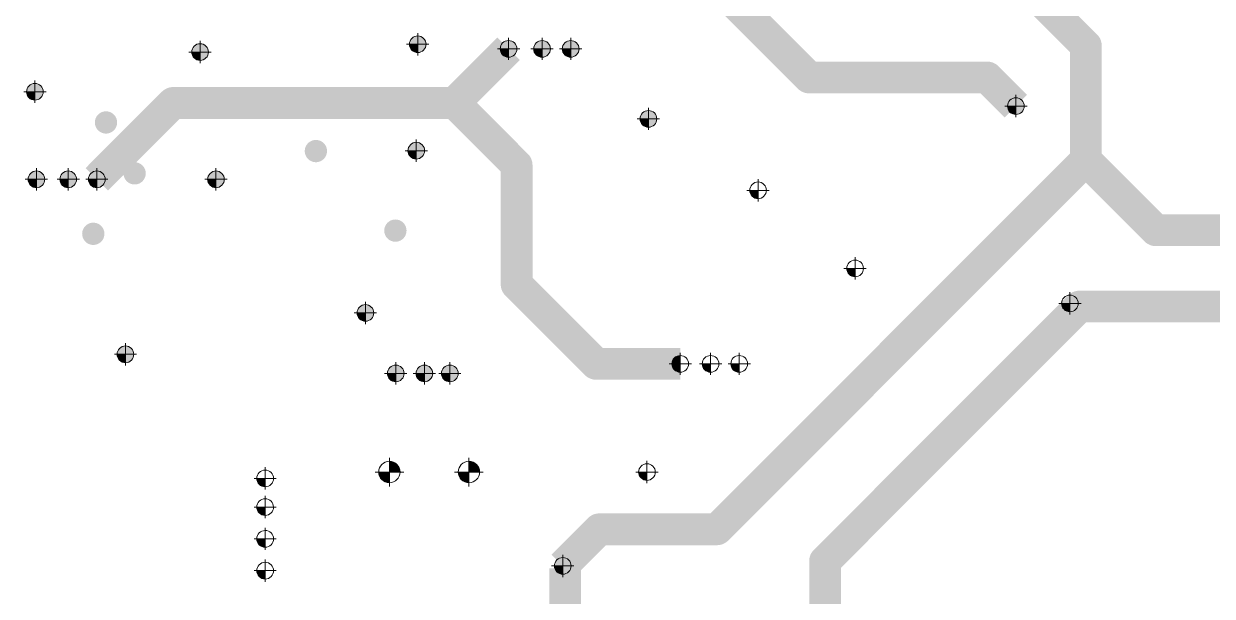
# Model space of a CAD drawing. Header units: millimetres. Extents: x 1557 to 2774, y 1107 to 1474.
# Drawn here: x 2131.71 to 2169.08, y 1407.09 to 1425.08 of the extents above; entities that cross this region are included whole.
import ezdxf

# ---------------------------------------------------------------- set-up
doc = ezdxf.new("R2010")
doc.units = ezdxf.units.MM
for name, color, linetype in [('MidLayer1', 16, 'Continuous'), ('PDF _Геометрия', 7, 'Continuous'), ('PDF _Сплошная заливка', 7, 'Continuous'), ('ViaHoleLayer', 16, 'Continuous')]:
    doc.layers.add(name, color=color, linetype=linetype)

msp = doc.modelspace()

# ---------------------------------------------------------------- hatches: boundary and pattern name
at = {"layer": 'PDF _Сплошная заливка', "true_color": 0xf5f5f5}
h = msp.add_hatch(color=7, dxfattribs=at)
h.dxf.hatch_style = 1
h.paths.add_polyline_path([(2150.84, 1435.328), (2149.715, 1435.328, 0.414158), (2150.84, 1434.203)])
h.paths.add_polyline_path([(2150.84, 1436.453, 0.414158), (2149.715, 1435.328), (2150.84, 1435.328)])
h.paths.add_polyline_path([(2150.206, 1432.757), (2150.206, 1432.495), (2150.468, 1432.495, 0.414315)])
h.paths.add_polyline_path([(2150.206, 1432.757, 0.414315), (2149.943, 1432.495), (2150.206, 1432.495)])
h.paths.add_polyline_path([(2150.468, 1432.495), (2150.206, 1432.495), (2150.206, 1432.232, 0.414036)])
h.paths.add_polyline_path([(2150.414, 1431.595), (2150.152, 1431.595), (2150.152, 1431.332, 0.414315)])
h.paths.add_polyline_path([(2150.152, 1431.857), (2150.152, 1431.595), (2150.414, 1431.595, 0.414315)])
h.paths.add_polyline_path([(2150.152, 1431.857, 0.414315), (2149.889, 1431.595), (2150.152, 1431.595)])
h.paths.add_polyline_path([(2150.152, 1430.911, 0.414315), (2149.889, 1430.648), (2150.152, 1430.648)])
h.paths.add_polyline_path([(2150.152, 1430.911), (2150.152, 1430.648), (2150.414, 1430.648, 0.414315)])
h.paths.add_polyline_path([(2150.414, 1430.648), (2150.152, 1430.648), (2150.152, 1430.386, 0.414315)])
h.paths.add_polyline_path([(2158.906, 1433.657), (2158.906, 1433.395), (2159.168, 1433.395, 0.414315)])
h.paths.add_polyline_path([(2158.906, 1433.657, 0.414315), (2158.643, 1433.395), (2158.906, 1433.395)])
h.paths.add_polyline_path([(2159.168, 1433.395), (2158.906, 1433.395), (2158.906, 1433.132, 0.414315)])
h.paths.add_polyline_path([(2158.906, 1432.757), (2158.906, 1432.495), (2159.168, 1432.495, 0.414315)])
h.paths.add_polyline_path([(2158.906, 1432.757, 0.414315), (2158.643, 1432.495), (2158.906, 1432.495)])
h.paths.add_polyline_path([(2159.168, 1432.495), (2158.906, 1432.495), (2158.906, 1432.232, 0.414036)])
h.paths.add_polyline_path([(2159.168, 1431.495), (2158.906, 1431.495), (2158.906, 1431.232, 0.414315)])
h.paths.add_polyline_path([(2158.906, 1431.757), (2158.906, 1431.495), (2159.168, 1431.495, 0.414315)])
h.paths.add_polyline_path([(2158.906, 1431.757, 0.414315), (2158.643, 1431.495), (2158.906, 1431.495)])
h.paths.add_polyline_path([(2159.214, 1430.548), (2158.952, 1430.548), (2158.952, 1430.286, 0.414315)])
h.paths.add_polyline_path([(2158.952, 1430.811), (2158.952, 1430.548), (2159.214, 1430.548, 0.414315)])
h.paths.add_polyline_path([(2158.952, 1430.811, 0.414315), (2158.689, 1430.548), (2158.952, 1430.548)])
h.paths.add_polyline_path([(2151.614, 1422.095), (2151.352, 1422.095), (2151.352, 1421.832, 0.414315)])
h.paths.add_polyline_path([(2151.352, 1422.357), (2151.352, 1422.095), (2151.614, 1422.095, 0.414315)])
h.paths.add_polyline_path([(2151.352, 1422.357, 0.414315), (2151.089, 1422.095), (2151.352, 1422.095)])
h.paths.add_polyline_path([(2148.006, 1424.557), (2148.006, 1424.295), (2148.268, 1424.295, 0.414315)])
h.paths.add_polyline_path([(2148.006, 1424.557, 0.414315), (2147.743, 1424.295), (2148.006, 1424.295)])
h.paths.add_polyline_path([(2148.268, 1424.295), (2148.006, 1424.295), (2148.006, 1424.032, 0.414315)])
h.paths.add_polyline_path([(2148.906, 1424.557, 0.414315), (2148.643, 1424.295), (2148.906, 1424.295)])
h.paths.add_polyline_path([(2148.906, 1424.557), (2148.906, 1424.295), (2149.168, 1424.295, 0.414315)])
h.paths.add_polyline_path([(2149.168, 1424.295), (2148.906, 1424.295), (2148.906, 1424.032, 0.414315)])
h.paths.add_polyline_path([(2146.952, 1424.557), (2146.952, 1424.295), (2147.214, 1424.295, 0.414036)])
h.paths.add_polyline_path([(2146.952, 1424.557, 0.413811), (2146.689, 1424.295), (2146.952, 1424.295)])
h.paths.add_polyline_path([(2147.214, 1424.295), (2146.952, 1424.295), (2146.952, 1424.032, 0.414036)])
h.paths.add_polyline_path([(2144.097, 1424.702), (2144.097, 1424.439), (2144.359, 1424.439, 0.414036)])
h.paths.add_polyline_path([(2144.097, 1424.702, 0.414036), (2143.834, 1424.439), (2144.097, 1424.439)])
h.paths.add_polyline_path([(2144.359, 1424.439), (2144.097, 1424.439), (2144.097, 1424.177, 0.413811)])
h.paths.add_polyline_path([(2144.052, 1421.357), (2144.052, 1421.094), (2144.314, 1421.094, 0.414036)])
h.paths.add_polyline_path([(2144.052, 1421.357, 0.414036), (2143.789, 1421.094), (2144.052, 1421.094)])
h.paths.add_polyline_path([(2144.314, 1421.094), (2144.052, 1421.094), (2144.052, 1420.832, 0.413811)])
h.paths.add_polyline_path([(2138.014, 1420.195), (2137.752, 1420.195), (2137.752, 1419.932, 0.414315)])
h.paths.add_polyline_path([(2137.752, 1420.457), (2137.752, 1420.195), (2138.014, 1420.195, 0.414315)])
h.paths.add_polyline_path([(2137.752, 1420.457, 0.414315), (2137.489, 1420.195), (2137.752, 1420.195)])
h.paths.add_polyline_path([(2137.252, 1424.457), (2137.252, 1424.195), (2137.514, 1424.195, 0.414315)])
h.paths.add_polyline_path([(2137.252, 1424.457, 0.414315), (2136.989, 1424.195), (2137.252, 1424.195)])
h.paths.add_polyline_path([(2137.514, 1424.195), (2137.252, 1424.195), (2137.252, 1423.932, 0.414315)])
h.paths.add_polyline_path([(2134.814, 1427.994), (2134.551, 1427.994), (2134.551, 1427.732, 0.414036)])
h.paths.add_polyline_path([(2134.551, 1428.257), (2134.551, 1427.994), (2134.814, 1427.994, 0.414036)])
h.paths.add_polyline_path([(2134.551, 1428.257, 0.414315), (2134.289, 1427.994), (2134.551, 1427.994)])
h.paths.add_polyline_path([(2132.32, 1422.947), (2132.058, 1422.947), (2132.058, 1422.684, 0.413811)])
h.paths.add_polyline_path([(2132.058, 1423.209), (2132.058, 1422.947), (2132.32, 1422.947, 0.413811)])
h.paths.add_polyline_path([(2132.058, 1423.209, 0.414036), (2131.795, 1422.947), (2132.058, 1422.947)])
h.paths.add_polyline_path([(2132.106, 1420.457), (2132.106, 1420.195), (2132.368, 1420.195, 0.414315)])
h.paths.add_polyline_path([(2132.106, 1420.457, 0.414315), (2131.843, 1420.195), (2132.106, 1420.195)])
h.paths.add_polyline_path([(2132.368, 1420.195), (2132.106, 1420.195), (2132.106, 1419.932, 0.414315)])
h.paths.add_polyline_path([(2133.105, 1420.457, 0.414315), (2132.843, 1420.195), (2133.105, 1420.195)])
h.paths.add_polyline_path([(2133.105, 1420.457), (2133.105, 1420.195), (2133.368, 1420.195, 0.414315)])
h.paths.add_polyline_path([(2133.368, 1420.195), (2133.105, 1420.195), (2133.105, 1419.932, 0.414315)])
h.paths.add_polyline_path([(2134.006, 1420.457, 0.414036), (2133.743, 1420.195), (2134.006, 1420.195)])
h.paths.add_polyline_path([(2134.006, 1420.457), (2134.006, 1420.195), (2134.268, 1420.195, 0.414315)])
h.paths.add_polyline_path([(2134.268, 1420.195), (2134.006, 1420.195), (2134.006, 1419.932, 0.414315)])
h.paths.add_polyline_path([(2135.168, 1414.695), (2134.906, 1414.695), (2134.906, 1414.432, 0.414315)])
h.paths.add_polyline_path([(2134.906, 1414.957), (2134.906, 1414.695), (2135.168, 1414.695, 0.414315)])
h.paths.add_polyline_path([(2134.906, 1414.957, 0.414315), (2134.643, 1414.695), (2134.906, 1414.695)])
h.paths.add_polyline_path([(2142.714, 1415.995), (2142.452, 1415.995), (2142.452, 1415.732, 0.414315)])
h.paths.add_polyline_path([(2142.452, 1416.257), (2142.452, 1415.995), (2142.714, 1415.995, 0.414315)])
h.paths.add_polyline_path([(2142.452, 1416.257, 0.414036), (2142.189, 1415.995), (2142.452, 1415.995)])
h.paths.add_polyline_path([(2145.106, 1414.357, 0.414315), (2144.843, 1414.095), (2145.106, 1414.095)])
h.paths.add_polyline_path([(2145.106, 1414.357), (2145.106, 1414.095), (2145.368, 1414.095, 0.414315)])
h.paths.add_polyline_path([(2145.368, 1414.095), (2145.106, 1414.095), (2145.106, 1413.832, 0.414315)])
h.paths.add_polyline_path([(2144.305, 1414.357, 0.414315), (2144.043, 1414.095), (2144.305, 1414.095)])
h.paths.add_polyline_path([(2144.305, 1414.357), (2144.305, 1414.095), (2144.568, 1414.095, 0.414036)])
h.paths.add_polyline_path([(2144.568, 1414.095), (2144.305, 1414.095), (2144.305, 1413.832, 0.414036)])
h.paths.add_polyline_path([(2143.405, 1414.357), (2143.405, 1414.095), (2143.668, 1414.095, 0.414315)])
h.paths.add_polyline_path([(2143.405, 1414.357, 0.414315), (2143.143, 1414.095), (2143.405, 1414.095)])
h.paths.add_polyline_path([(2143.668, 1414.095), (2143.405, 1414.095), (2143.405, 1413.832, 0.414315)])
at = {"layer": 'PDF _Сплошная заливка', "transparency": 33554559}
for points in [[(2143.834, 1424.439, 0.198848), (2143.911, 1424.254), (2143.911, 1424.254, 0.198848), (2144.096, 1424.177), (2144.096, 1424.177), (2144.096, 1424.177), (2144.096, 1424.439), (2144.096, 1424.439)], [(2146.689, 1424.295, 0.414236), (2146.952, 1424.032), (2146.952, 1424.032), (2146.952, 1424.032), (2146.952, 1424.295), (2146.952, 1424.295)], [(2147.743, 1424.295, 0.414186), (2148.006, 1424.032), (2148.006, 1424.032), (2148.006, 1424.032), (2148.006, 1424.295), (2148.006, 1424.295)], [(2148.643, 1424.295, 0.414236), (2148.906, 1424.032), (2148.906, 1424.032), (2148.906, 1424.032), (2148.906, 1424.295), (2148.906, 1424.295)], [(2136.989, 1424.195, 0.414208), (2137.252, 1423.932), (2137.252, 1423.932), (2137.252, 1423.932), (2137.252, 1424.195), (2137.252, 1424.195)], [(2131.795, 1422.947, 0.198956), (2131.872, 1422.761), (2131.872, 1422.761, 0.19888), (2132.058, 1422.684), (2132.058, 1422.684), (2132.058, 1422.684), (2132.058, 1422.947), (2132.058, 1422.947)], [(2162.643, 1422.495, 0.414158), (2162.906, 1422.232), (2162.906, 1422.232), (2162.906, 1422.232), (2162.906, 1422.495), (2162.906, 1422.495)], [(2151.089, 1422.095, 0.414259), (2151.352, 1421.832), (2151.352, 1421.832), (2151.352, 1421.832), (2151.352, 1422.095), (2151.352, 1422.095)], [(2143.789, 1421.095, 0.198848), (2143.866, 1420.909), (2143.866, 1420.909, 0.198848), (2144.052, 1420.832), (2144.052, 1420.832), (2144.052, 1420.832), (2144.052, 1421.095), (2144.052, 1421.095)], [(2131.843, 1420.195, 0.414236), (2132.106, 1419.932), (2132.106, 1419.932), (2132.106, 1419.932), (2132.106, 1420.195), (2132.106, 1420.195)], [(2132.843, 1420.195, 0.198848), (2132.92, 1420.009), (2132.92, 1420.009, 0.198848), (2133.106, 1419.932), (2133.106, 1419.932), (2133.106, 1419.932), (2133.106, 1420.195), (2133.106, 1420.195)], [(2133.743, 1420.195, 0.414259), (2134.006, 1419.932), (2134.006, 1419.932), (2134.006, 1419.932), (2134.006, 1420.195), (2134.006, 1420.195)], [(2137.489, 1420.195, 0.198956), (2137.566, 1420.009), (2137.566, 1420.009, 0.19888), (2137.752, 1419.932), (2137.752, 1419.932), (2137.752, 1419.932), (2137.752, 1420.195), (2137.752, 1420.195)], [(2154.535, 1419.848, 0.198898), (2154.612, 1419.663), (2154.612, 1419.663, 0.198898), (2154.798, 1419.586), (2154.798, 1419.586), (2154.798, 1419.586), (2154.798, 1419.848), (2154.798, 1419.848)], [(2157.589, 1417.395, 0.198906), (2157.665, 1417.209), (2157.665, 1417.209, 0.19888), (2157.851, 1417.132), (2157.851, 1417.132), (2157.851, 1417.132), (2157.851, 1417.395), (2157.851, 1417.395)], [(2164.343, 1416.295, 0.198988), (2164.42, 1416.109), (2164.42, 1416.109, 0.198988), (2164.606, 1416.032), (2164.606, 1416.032), (2164.606, 1416.032), (2164.606, 1416.295), (2164.606, 1416.295)], [(2142.189, 1415.995, 0.198848), (2142.266, 1415.809), (2142.266, 1415.809, 0.198848), (2142.452, 1415.732), (2142.452, 1415.732), (2142.452, 1415.732), (2142.452, 1415.995), (2142.452, 1415.995)], [(2134.643, 1414.695, 0.414208), (2134.906, 1414.432), (2134.906, 1414.432), (2134.906, 1414.432), (2134.906, 1414.695), (2134.906, 1414.695)], [(2152.089, 1414.395, 0.414186), (2152.352, 1414.132), (2152.352, 1414.132), (2152.352, 1414.132), (2152.352, 1414.395), (2152.352, 1414.395)], [(2153.043, 1414.395, 0.198988), (2153.12, 1414.209), (2153.12, 1414.209, 0.198988), (2153.306, 1414.132), (2153.306, 1414.132), (2153.306, 1414.132), (2153.306, 1414.395), (2153.306, 1414.395)], [(2153.943, 1414.395, 0.198988), (2154.02, 1414.209), (2154.02, 1414.209, 0.198988), (2154.206, 1414.132), (2154.206, 1414.132), (2154.206, 1414.132), (2154.206, 1414.395), (2154.206, 1414.395)], [(2143.143, 1414.095, 0.198988), (2143.22, 1413.909), (2143.22, 1413.909, 0.198988), (2143.406, 1413.832), (2143.406, 1413.832), (2143.406, 1413.832), (2143.406, 1414.095), (2143.406, 1414.095)], [(2144.043, 1414.095, 0.198988), (2144.12, 1413.909), (2144.12, 1413.909, 0.198988), (2144.306, 1413.832), (2144.306, 1413.832), (2144.306, 1413.832), (2144.306, 1414.095), (2144.306, 1414.095)], [(2144.843, 1414.095, 0.198988), (2144.92, 1413.909), (2144.92, 1413.909, 0.198988), (2145.106, 1413.832), (2145.106, 1413.832), (2145.106, 1413.832), (2145.106, 1414.095), (2145.106, 1414.095)], [(2143.543, 1410.995, 0.414236), (2143.206, 1411.332), (2143.206, 1411.332), (2143.206, 1411.332), (2143.206, 1410.995), (2143.206, 1410.995)], [(2146.043, 1410.995, 0.414236), (2145.706, 1411.332), (2145.706, 1411.332), (2145.706, 1411.332), (2145.706, 1410.995), (2145.706, 1410.995)], [(2142.868, 1410.995, 0.414197), (2143.206, 1410.657), (2143.206, 1410.657), (2143.206, 1410.657), (2143.206, 1410.995), (2143.206, 1410.995)], [(2145.368, 1410.995, 0.414158), (2145.706, 1410.657), (2145.706, 1410.657), (2145.706, 1410.657), (2145.706, 1410.995), (2145.706, 1410.995)], [(2151.043, 1410.995, 0.414186), (2151.306, 1410.732), (2151.306, 1410.732), (2151.306, 1410.732), (2151.306, 1410.995), (2151.306, 1410.995)], [(2139.035, 1410.795, 0.414259), (2139.298, 1410.532), (2139.298, 1410.532), (2139.298, 1410.532), (2139.298, 1410.795), (2139.298, 1410.795)], [(2139.035, 1409.895, 0.414208), (2139.298, 1409.632), (2139.298, 1409.632), (2139.298, 1409.632), (2139.298, 1409.895), (2139.298, 1409.895)], [(2139.035, 1408.895, 0.414259), (2139.298, 1408.632), (2139.298, 1408.632), (2139.298, 1408.632), (2139.298, 1408.895), (2139.298, 1408.895)], [(2139.035, 1407.895, 0.19888), (2139.112, 1407.709), (2139.112, 1407.709, 0.199007), (2139.298, 1407.632), (2139.298, 1407.632), (2139.298, 1407.632), (2139.298, 1407.895), (2139.298, 1407.895)], [(2148.394, 1408.045, 0.414158), (2148.656, 1407.783), (2148.656, 1407.783), (2148.656, 1407.783), (2148.656, 1408.045), (2148.656, 1408.045)]]:
    msp.add_hatch(color=7, dxfattribs=at).paths.add_polyline_path(points)
at = {"layer": 'PDF _Сплошная заливка', "true_color": 0xf5f5f5}
h = msp.add_hatch(color=7, dxfattribs=at)
h.dxf.hatch_style = 1
h.paths.add_polyline_path([(2162.906, 1422.757, 0.414315), (2162.643, 1422.495), (2162.906, 1422.495)])
h.paths.add_polyline_path([(2162.906, 1422.757), (2162.906, 1422.495), (2163.168, 1422.495, 0.414315)])
h.paths.add_polyline_path([(2163.168, 1422.495), (2162.906, 1422.495), (2162.906, 1422.232, 0.414315)])
h = msp.add_hatch(color=7, dxfattribs=at)
h.dxf.hatch_style = 1
h.paths.add_polyline_path([(2152.352, 1414.657, 0.414036), (2152.089, 1414.395), (2152.352, 1414.395)])
h = msp.add_hatch(color=7, dxfattribs=at)
h.dxf.hatch_style = 1
h.paths.add_polyline_path([(2148.919, 1408.045), (2148.656, 1408.045), (2148.656, 1407.783, 0.414315)])
h.paths.add_polyline_path([(2148.656, 1408.308), (2148.656, 1408.045), (2148.919, 1408.045, 0.414315)])
h.paths.add_polyline_path([(2148.656, 1408.308, 0.414315), (2148.394, 1408.045), (2148.656, 1408.045)])

# ---------------------------------------------------------------- linework, layer by layer
at = {"layer": 'MidLayer1', "const_width": 1}
for points in [[(2158.952, 1430.548), (2165.106, 1424.395)], [(2150.152, 1429.648), (2156.406, 1423.395)], [(2145.252, 1422.595), (2146.952, 1424.295)], [(2165.106, 1420.795), (2165.106, 1424.395)], [(2156.406, 1423.395), (2162.006, 1423.395)], [(2162.006, 1423.395), (2162.906, 1422.495)], [(2134.006, 1420.195), (2136.406, 1422.595)], [(2136.406, 1422.595), (2145.252, 1422.595)], [(2145.252, 1422.595), (2147.206, 1420.641)], [(2153.506, 1409.195), (2165.106, 1420.795)], [(2165.106, 1420.795), (2167.306, 1418.595)], [(2147.206, 1416.895), (2147.206, 1420.641)], [(2167.306, 1418.595), (2183.806, 1418.595)], [(2147.206, 1416.895), (2149.706, 1414.395)], [(2156.906, 1408.195), (2164.906, 1416.195)], [(2164.906, 1416.195), (2187.806, 1416.195)], [(2149.706, 1414.395), (2152.352, 1414.395)], [(2148.656, 1408.045), (2149.806, 1409.195)], [(2149.806, 1409.195), (2153.506, 1409.195)], [(2156.906, 1379.295), (2156.906, 1408.195)], [(2148.731, 1401.12), (2148.731, 1407.97)]]:
    msp.add_lwpolyline(points, dxfattribs=at)
at = {"layer": 'MidLayer1', "const_width": 0.5}
for points in [[(2164.856, 1424.395, 1), (2165.356, 1424.395, 1)], [(2164.856, 1424.395, 1), (2165.356, 1424.395, 1)], [(2156.156, 1423.395, 1), (2156.656, 1423.395, 1)], [(2156.156, 1423.395, 1), (2156.656, 1423.395, 1)], [(2161.756, 1423.395, 1), (2162.256, 1423.395, 1)], [(2161.756, 1423.395, 1), (2162.256, 1423.395, 1)], [(2136.156, 1422.595, 1), (2136.656, 1422.595, 1)], [(2136.156, 1422.595, 1), (2136.656, 1422.595, 1)], [(2145.002, 1422.595, 1), (2145.502, 1422.595, 1)], [(2145.002, 1422.595, 1), (2145.502, 1422.595, 1)], [(2145.002, 1422.595, 1), (2145.502, 1422.595, 1)], [(2164.856, 1420.795, 1), (2165.356, 1420.795, 1)], [(2164.856, 1420.795, 1), (2165.356, 1420.795, 1)], [(2164.856, 1420.795, 1), (2165.356, 1420.795, 1)], [(2146.956, 1420.641, 1), (2147.456, 1420.641, 1)], [(2146.956, 1420.641, 1), (2147.456, 1420.641, 1)], [(2167.056, 1418.595, 1), (2167.556, 1418.595, 1)], [(2167.056, 1418.595, 1), (2167.556, 1418.595, 1)], [(2146.956, 1416.895, 1), (2147.456, 1416.895, 1)], [(2146.956, 1416.895, 1), (2147.456, 1416.895, 1)], [(2164.656, 1416.195, 1), (2165.156, 1416.195, 1)], [(2164.656, 1416.195, 1), (2165.156, 1416.195, 1)], [(2149.456, 1414.395, 1), (2149.956, 1414.395, 1)], [(2149.456, 1414.395, 1), (2149.956, 1414.395, 1)], [(2149.556, 1409.195, 1), (2150.056, 1409.195, 1)], [(2149.556, 1409.195, 1), (2150.056, 1409.195, 1)], [(2153.256, 1409.195, 1), (2153.756, 1409.195, 1)], [(2153.256, 1409.195, 1), (2153.756, 1409.195, 1)], [(2156.656, 1408.195, 1), (2157.156, 1408.195, 1)], [(2156.656, 1408.195, 1), (2157.156, 1408.195, 1)]]:
    msp.add_lwpolyline(points, format="xyb", close=True, dxfattribs=at)
at = {"layer": 'PDF _Геометрия', "lineweight": 9}
for points in [[(2144.359, 1424.439, 0.414036), (2144.097, 1424.702, 0.414036), (2143.834, 1424.439, 0.413811), (2144.097, 1424.177, 0.413811)], [(2137.514, 1424.195, 0.414315), (2137.252, 1424.457, 0.414315), (2136.989, 1424.195, 0.414315), (2137.252, 1423.932, 0.414315)], [(2147.214, 1424.295, 0.414036), (2146.952, 1424.557, 0.413811), (2146.689, 1424.295, 0.413811), (2146.952, 1424.032, 0.414036)], [(2148.268, 1424.295, 0.414315), (2148.006, 1424.557, 0.414315), (2147.743, 1424.295, 0.414315), (2148.006, 1424.032, 0.414315)], [(2149.168, 1424.295, 0.414315), (2148.906, 1424.557, 0.414315), (2148.643, 1424.295, 0.414315), (2148.906, 1424.032, 0.414315)], [(2132.32, 1422.947, 0.413811), (2132.058, 1423.209, 0.414036), (2131.795, 1422.947, 0.414036), (2132.058, 1422.684, 0.413811)], [(2163.168, 1422.495, 0.414315), (2162.906, 1422.757, 0.414315), (2162.643, 1422.495, 0.414315), (2162.906, 1422.232, 0.414315)], [(2151.614, 1422.095, 0.414315), (2151.352, 1422.357, 0.414315), (2151.089, 1422.095, 0.414315), (2151.352, 1421.832, 0.414315)], [(2144.314, 1421.094, 0.414036), (2144.052, 1421.357, 0.414036), (2143.789, 1421.094, 0.413811), (2144.052, 1420.832, 0.413811)], [(2132.368, 1420.195, 0.414315), (2132.106, 1420.457, 0.414315), (2131.843, 1420.195, 0.414315), (2132.106, 1419.932, 0.414315)], [(2133.368, 1420.195, 0.414315), (2133.105, 1420.457, 0.414315), (2132.843, 1420.195, 0.414315), (2133.105, 1419.932, 0.414315)], [(2134.268, 1420.195, 0.414315), (2134.006, 1420.457, 0.414036), (2133.743, 1420.195, 0.414036), (2134.006, 1419.932, 0.414315)], [(2138.014, 1420.195, 0.414315), (2137.752, 1420.457, 0.414315), (2137.489, 1420.195, 0.414315), (2137.752, 1419.932, 0.414315)], [(2155.061, 1419.848, 0.414315), (2154.798, 1420.111, 0.414315), (2154.536, 1419.848, 0.414315), (2154.798, 1419.586, 0.414315)], [(2158.114, 1417.395, 0.414315), (2157.851, 1417.657, 0.414315), (2157.589, 1417.395, 0.414315), (2157.851, 1417.132, 0.414315)], [(2164.868, 1416.295, 0.414315), (2164.606, 1416.557, 0.414315), (2164.343, 1416.295, 0.414315), (2164.606, 1416.032, 0.414315)], [(2142.714, 1415.995, 0.414315), (2142.452, 1416.257, 0.414036), (2142.189, 1415.995, 0.414036), (2142.452, 1415.732, 0.414315)], [(2135.168, 1414.695, 0.414315), (2134.906, 1414.957, 0.414315), (2134.643, 1414.695, 0.414315), (2134.906, 1414.432, 0.414315)], [(2152.614, 1414.395, 0.414315), (2152.352, 1414.657, 0.414036), (2152.089, 1414.395, 0.414036), (2152.352, 1414.132, 0.414315)], [(2153.568, 1414.395, 0.414315), (2153.306, 1414.657, 0.414315), (2153.043, 1414.395, 0.414315), (2153.306, 1414.132, 0.414315)], [(2154.468, 1414.395, 0.414036), (2154.205, 1414.657, 0.414315), (2153.943, 1414.395, 0.414315), (2154.205, 1414.132, 0.414036)], [(2143.668, 1414.095, 0.414315), (2143.405, 1414.357, 0.414315), (2143.143, 1414.095, 0.414315), (2143.405, 1413.832, 0.414315)], [(2144.568, 1414.095, 0.414036), (2144.305, 1414.357, 0.414315), (2144.043, 1414.095, 0.414315), (2144.305, 1413.832, 0.414036)], [(2145.368, 1414.095, 0.414315), (2145.106, 1414.357, 0.414315), (2144.843, 1414.095, 0.414315), (2145.106, 1413.832, 0.414315)], [(2143.543, 1410.994, 0.414577), (2143.205, 1411.332, 0.414401), (2142.868, 1410.994, 0.414226), (2143.205, 1410.657, 0.414401)], [(2146.043, 1410.994, 0.414185), (2145.706, 1411.332, 0.414185), (2145.368, 1410.994, 0.414009), (2145.706, 1410.657, 0.414009)], [(2151.568, 1410.994, 0.414036), (2151.306, 1411.257, 0.414036), (2151.043, 1410.994, 0.414315), (2151.306, 1410.732, 0.414315)], [(2139.561, 1410.794, 0.414315), (2139.298, 1411.057, 0.414315), (2139.036, 1410.794, 0.414315), (2139.298, 1410.532, 0.414315)], [(2139.561, 1409.895, 0.413811), (2139.298, 1410.157, 0.413811), (2139.036, 1409.895, 0.414036), (2139.298, 1409.632, 0.414036)], [(2139.561, 1408.895, 0.414315), (2139.298, 1409.157, 0.414315), (2139.036, 1408.895, 0.414315), (2139.298, 1408.632, 0.414315)], [(2148.919, 1408.045, 0.414315), (2148.656, 1408.308, 0.414315), (2148.394, 1408.045, 0.414315), (2148.656, 1407.783, 0.414315)], [(2139.561, 1407.895, 0.414315), (2139.298, 1408.157, 0.414315), (2139.036, 1407.895, 0.414315), (2139.298, 1407.632, 0.414315)]]:
    msp.add_lwpolyline(points, format="xyb", close=True, dxfattribs=at)
for points in [[(2144.097, 1424.089), (2144.097, 1424.789)], [(2137.252, 1423.845), (2137.252, 1424.545)], [(2144.447, 1424.439), (2143.747, 1424.439)], [(2147.302, 1424.295), (2146.602, 1424.295)], [(2146.952, 1423.945), (2146.952, 1424.645)], [(2148.356, 1424.295), (2147.655, 1424.295)], [(2148.006, 1423.945), (2148.006, 1424.645)], [(2149.256, 1424.295), (2148.556, 1424.295)], [(2148.906, 1423.945), (2148.906, 1424.645)], [(2137.602, 1424.195), (2136.902, 1424.195)], [(2132.058, 1422.597), (2132.058, 1423.297)], [(2132.408, 1422.947), (2131.708, 1422.947)], [(2162.906, 1422.145), (2162.906, 1422.845)], [(2151.352, 1421.745), (2151.352, 1422.445)], [(2163.256, 1422.495), (2162.556, 1422.495)], [(2151.702, 1422.095), (2151.002, 1422.095)], [(2144.052, 1420.744), (2144.052, 1421.445)], [(2144.402, 1421.094), (2143.702, 1421.094)], [(2132.456, 1420.195), (2131.756, 1420.195)], [(2132.106, 1419.845), (2132.106, 1420.545)], [(2133.456, 1420.195), (2132.755, 1420.195)], [(2133.105, 1419.845), (2133.105, 1420.545)], [(2134.356, 1420.195), (2133.655, 1420.195)], [(2134.006, 1419.845), (2134.006, 1420.545)], [(2138.102, 1420.195), (2137.402, 1420.195)], [(2137.752, 1419.845), (2137.752, 1420.545)], [(2154.798, 1419.498), (2154.798, 1420.198)], [(2155.148, 1419.848), (2154.448, 1419.848)], [(2157.851, 1417.045), (2157.851, 1417.745)], [(2158.201, 1417.395), (2157.501, 1417.395)], [(2164.606, 1415.945), (2164.606, 1416.645)], [(2142.452, 1415.645), (2142.452, 1416.345)], [(2164.956, 1416.295), (2164.256, 1416.295)], [(2142.802, 1415.995), (2142.102, 1415.995)], [(2134.906, 1414.345), (2134.906, 1415.044)], [(2135.256, 1414.695), (2134.556, 1414.695)], [(2152.352, 1414.045), (2152.352, 1414.745)], [(2153.306, 1414.045), (2153.306, 1414.745)], [(2154.205, 1414.045), (2154.205, 1414.745)], [(2143.405, 1413.745), (2143.405, 1414.445)], [(2144.305, 1413.745), (2144.305, 1414.445)], [(2145.106, 1413.745), (2145.106, 1414.445)], [(2152.702, 1414.395), (2152.002, 1414.395)], [(2153.655, 1414.395), (2152.956, 1414.395)], [(2154.556, 1414.395), (2153.855, 1414.395)], [(2143.755, 1414.095), (2143.056, 1414.095)], [(2144.656, 1414.095), (2143.955, 1414.095)], [(2145.455, 1414.095), (2144.756, 1414.095)], [(2143.205, 1410.545), (2143.205, 1411.445)], [(2145.706, 1410.545), (2145.706, 1411.445)], [(2151.306, 1410.644), (2151.306, 1411.345)], [(2139.298, 1410.445), (2139.298, 1411.144)], [(2143.656, 1410.994), (2142.756, 1410.994)], [(2146.156, 1410.994), (2145.255, 1410.994)], [(2151.656, 1410.994), (2150.956, 1410.994)], [(2139.648, 1410.794), (2138.948, 1410.794)], [(2139.298, 1409.544), (2139.298, 1410.245)], [(2139.648, 1409.895), (2138.948, 1409.895)], [(2139.298, 1408.545), (2139.298, 1409.244)], [(2139.648, 1408.895), (2138.948, 1408.895)], [(2139.298, 1407.545), (2139.298, 1408.245)], [(2148.656, 1407.695), (2148.656, 1408.395)], [(2139.648, 1407.895), (2138.948, 1407.895)], [(2149.006, 1408.045), (2148.306, 1408.045)]]:
    msp.add_lwpolyline(points, dxfattribs=at)
at = {"layer": 'ViaHoleLayer', "const_width": 0.35}
for points in [[(2134.119, 1421.982, 1), (2134.469, 1421.982, 1)], [(2140.719, 1421.082, 1), (2141.069, 1421.082, 1)], [(2135.019, 1420.382, 1), (2135.369, 1420.382, 1)], [(2133.719, 1418.482, 1), (2134.069, 1418.482, 1)], [(2143.219, 1418.582, 1), (2143.569, 1418.582, 1)]]:
    msp.add_lwpolyline(points, format="xyb", close=True, dxfattribs=at)

doc.saveas('drawing.dxf')
